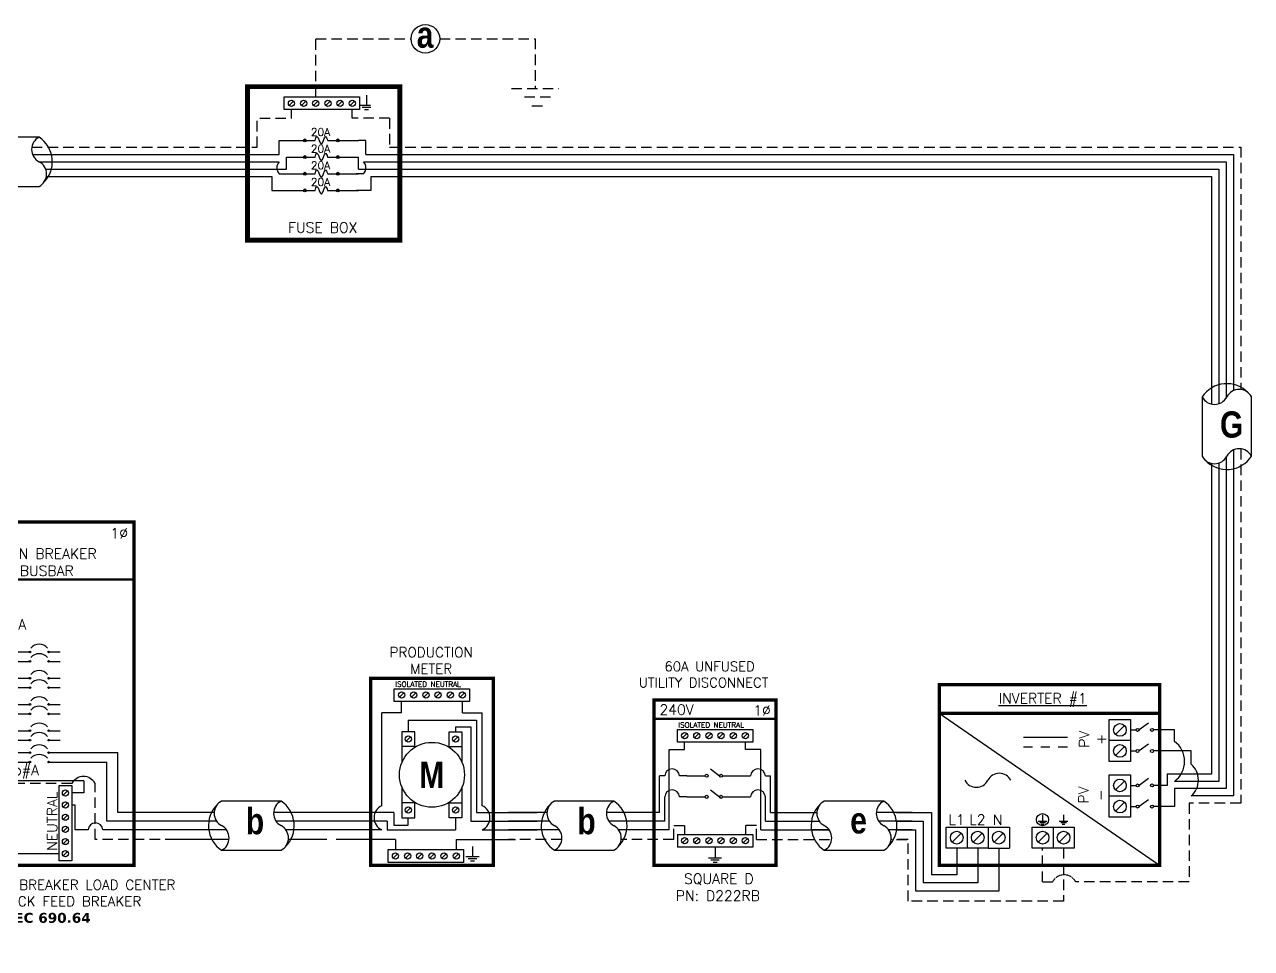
# Model space of a CAD drawing. Header units: feet. Extents: x 12428 to 13200, y 21606 to 22167.
# Drawn here: x 12761.3 to 13200.1, y 21836.2 to 22166.8 of the extents above; entities that cross this region are included whole.
import ezdxf

# ---------------------------------------------------------------- set-up
doc = ezdxf.new("R2010")
doc.units = ezdxf.units.FT
doc.header["$MEASUREMENT"] = 0
doc.linetypes.add('HIDDEN', pattern=[0.375, 0.25, -0.125])
for name, color, linetype in [('ONE LINE BLOCKS', 7, 'Continuous'), ('TABLES', 7, 'Continuous'), ('TEXT', 7, 'Continuous'), ('Z - TITLEBLOCK TXT', 7, 'Continuous')]:
    doc.layers.add(name, color=color, linetype=linetype)
doc.styles.add('ONE LINE TXT', font='techb___.ttf')
doc.styles.get("Standard").update_dxf_attribs({"font": 'simplex.shx'})

# ---------------------------------------------------------------- blocks, each defined once
blk = doc.blocks.new('M_METER PAN')
at = {"color": 253, "linetype": 'Continuous'}
for p, q in [((4.735, 8.023), (4.735, 8.748)), ((8.589, 8.023), (8.589, 8.748)), ((4.735, 8.023), (3.483, 8.023)), ((3.483, 2.136), (3.483, 8.023)), ((8.589, 8.023), (9.84, 8.023)), ((9.84, 2.136), (9.84, 8.023)), ((3.483, 0.611), (0, 0.611)), ((9.84, 0.611), (13.323, 0.611))]:
    blk.add_line(p, q, dxfattribs=at)
at = {"color": 7, "linetype": 'Continuous'}
for p, q in [((5.163, 7.563), (5.163, 6.819)), ((5.163, 7.563), (9.474, 7.563)), ((9.474, 7.563), (9.474, 1.711)), ((4.245, 1.711), (0, 1.711)), ((4.245, 1.711), (4.245, 0.898)), ((9.474, 1.711), (13.323, 1.711)), ((4.245, 0.898), (5.163, 0.898)), ((5.163, 0.898), (5.163, 1.37))]:
    blk.add_line(p, q, dxfattribs=at)
at = {"color": 10, "linetype": 'Continuous'}
for p, q in [((8.16, 7.142), (8.16, 6.819)), ((8.16, 7.142), (9.123, 7.142)), ((9.123, 7.142), (9.123, 1.149)), ((3.832, 1.149), (0, 1.149)), ((3.832, 1.149), (3.832, 0.611)), ((8.16, 1.37), (8.16, 0.611)), ((9.123, 1.149), (13.323, 1.149)), ((3.832, 0.611), (8.16, 0.611))]:
    blk.add_line(p, q, dxfattribs=at)
at = {"color": 1, "linetype": 'Continuous'}
for p, q in [((5.565, 5.899), (4.761, 5.899)), ((7.758, 5.899), (8.562, 5.899)), ((5.565, 2.326), (4.761, 2.326)), ((7.758, 2.326), (8.562, 2.326))]:
    blk.add_line(p, q, dxfattribs=at)
at = {"color": 253, "linetype": 'Continuous'}
for centre, start, end in [((3.823, 1.374), 113.9997, 246.0003), ((9.5, 1.374), 293.9997, 66.0003)]:
    blk.add_arc(centre, 0.835, start, end, dxfattribs=at)
at = {"layer": 'ONE LINE BLOCKS', "lineweight": 50, "const_width": 0.21}
blk.add_lwpolyline([(2.772, -1.647), (2.772, 10.216), (10.552, 10.216), (10.552, -1.647)], close=True, dxfattribs=at)
at = {"layer": 'TEXT', "color": 92, "linetype": 'HIDDEN', "ltscale": 15}
for p, q in [((4.347, 0), (0, 0)), ((4.347, 0), (4.347, -0.649)), ((8.201, 0), (8.201, -0.649)), ((8.201, 0), (13.323, 0))]:
    blk.add_line(p, q, dxfattribs=at)
at = {"layer": 'TEXT', "color": 92, "linetype": 'Continuous', "flags": 128}
for points in [[(9.228, -0.457), (9.227, -1.078)], [(8.812, -1.078), (9.642, -1.078)], [(9.498, -1.231), (8.956, -1.231)], [(9.354, -1.385), (9.1, -1.385)]]:
    blk.add_lwpolyline(points, dxfattribs=at)
at = {"layer": 'TEXT', "linetype": 'Continuous'}
blk.add_circle((6.662, 4.095), 2.059, dxfattribs=at)
at = {"layer": 'Z - TITLEBLOCK TXT', "color": 1, "linetype": 'Continuous'}
for p, q in [((4.275, 8.748), (4.275, 9.552)), ((4.275, 9.552), (9.049, 9.552)), ((9.049, 9.552), (9.049, 8.748)), ((9.049, 8.748), (4.275, 8.748)), ((4.761, 6.819), (4.761, 4.888)), ((5.565, 6.819), (4.761, 6.819)), ((5.565, 5.838), (5.565, 6.819)), ((7.758, 5.838), (7.758, 6.819)), ((7.758, 6.819), (8.562, 6.819)), ((8.562, 6.819), (8.562, 4.888)), ((4.761, 3.301), (4.761, 1.37)), ((8.562, 3.301), (8.562, 1.37)), ((5.565, 1.37), (5.565, 2.351)), ((7.758, 1.37), (7.758, 2.351)), ((4.761, 1.37), (5.565, 1.37)), ((8.562, 1.37), (7.758, 1.37)), ((3.887, -1.453), (3.887, -0.649)), ((3.887, -0.649), (8.661, -0.649)), ((8.661, -0.649), (8.661, -1.453)), ((8.661, -1.453), (3.887, -1.453))]:
    blk.add_line(p, q, dxfattribs=at)
at = {"layer": 'Z - TITLEBLOCK TXT', "color": 4, "linetype": 'Continuous'}
for p, q in [((4.874, 9.29), (4.596, 9.011)), ((5.645, 9.29), (5.366, 9.011)), ((6.416, 9.29), (6.137, 9.011)), ((7.186, 9.29), (6.908, 9.011)), ((7.957, 9.29), (7.679, 9.011)), ((8.728, 9.29), (8.449, 9.011)), ((5.303, 6.499), (5.024, 6.22)), ((8.299, 6.499), (8.021, 6.22)), ((5.303, 2.005), (5.024, 1.727)), ((8.299, 2.005), (8.021, 1.727)), ((4.486, -0.912), (4.208, -1.19)), ((5.257, -0.912), (4.978, -1.19)), ((6.028, -0.912), (5.749, -1.19)), ((6.798, -0.912), (6.52, -1.19)), ((7.569, -0.912), (7.291, -1.19)), ((8.34, -0.912), (8.061, -1.19))]:
    blk.add_line(p, q, dxfattribs=at)
for centre in [(4.735, 9.15), (5.506, 9.15), (6.276, 9.15), (7.047, 9.15), (7.818, 9.15), (8.589, 9.15), (5.163, 6.359), (8.16, 6.359), (5.163, 1.866), (8.16, 1.866), (4.347, -1.051), (5.118, -1.051), (5.888, -1.051), (6.659, -1.051), (7.43, -1.051), (8.201, -1.051)]:
    blk.add_circle(centre, 0.197, dxfattribs=at)
at = {"layer": 'TABLES', "color": 4, "linetype": 'Continuous'}
blk.add_text('ISOLATED NEUTRAL', height=0.33207, dxfattribs=at).set_placement((4.339, 9.669))
at = {"layer": 'TEXT', "color": 1, "insert": (6.613, 11.342), "char_height": 0.62775, "attachment_point": 5}
blk.add_mtext_dynamic_manual_height_columns('PRODUCTION METER', width=1.32031, gutter_width=7.17, heights=[0], dxfattribs=at)
at = {"layer": 'Z - TITLEBLOCK TXT', "color": 253, "linetype": 'Continuous', "style": 'ONE LINE TXT'}
blk.add_text('M', height=1.662, dxfattribs=at).set_placement((5.854, 3.259))
blk = doc.blocks.new('*U7')
at = {"color": 0}
blk.add_blockref('M_METER PAN', (0, 0), dxfattribs=at)
blk = doc.blocks.new('*U6')
at = {"color": 7, "linetype": 'Continuous'}
for p, q in [((6.669, 2.433), (2.905, 2.433)), ((2.435, 1.711), (0, 1.711)), ((9.575, 1.711), (6.199, 1.711)), ((2.905, -0.69), (6.669, -0.69))]:
    blk.add_line(p, q, dxfattribs=at)
at = {"color": 10, "linetype": 'Continuous'}
for p, q in [((2.591, 1.149), (0, 1.149)), ((9.575, 1.149), (6.355, 1.149))]:
    blk.add_line(p, q, dxfattribs=at)
at = {"color": 253, "linetype": 'Continuous'}
for p, q in [((3.208, 0.611), (0, 0.611)), ((9.575, 0.611), (6.972, 0.611))]:
    blk.add_line(p, q, dxfattribs=at)
at = {"color": 7, "linetype": 'Continuous'}
for centre, start, end in [((5.633, 0.872), 313.97324, 56.42648), ((3.942, 0.872), 133.97324, 236.42648)]:
    blk.add_arc(centre, 1.874, start, end, dxfattribs=at)
at = {"layer": 'TEXT', "color": 92, "linetype": 'HIDDEN', "ltscale": 15}
for p, q in [((3.373, 0), (0, 0)), ((9.575, 0), (7.137, 0))]:
    blk.add_line(p, q, dxfattribs=at)
at = {"layer": 'Z - TITLEBLOCK TXT', "linetype": 'Continuous'}
for centre, start, end in [((3.315, 1.653), 117.66392, 242.33608), ((7.078, 1.653), 117.66392, 242.33608), ((2.496, 0.091), 297.66392, 62.33608), ((6.26, 0.091), 297.66392, 62.33608)]:
    blk.add_arc(centre, 0.882, start, end, dxfattribs=at)
blk = doc.blocks.new('*U12')
at = {"layer": 'ONE LINE BLOCKS', "linetype": 'Continuous'}
h = blk.add_hatch(color=1, dxfattribs=at)
h.dxf.hatch_style = 1
edge = h.paths.add_edge_path()
edge.add_arc((-70.09, 79.71), 0.291, 0, 360)
h = blk.add_hatch(color=1, dxfattribs=at)
h.dxf.hatch_style = 1
edge = h.paths.add_edge_path()
edge.add_arc((-64.17, 79.71), 0.291, 0, 360)
h = blk.add_hatch(color=1, dxfattribs=at)
h.dxf.hatch_style = 1
edge = h.paths.add_edge_path()
edge.add_arc((-70.09, 73.04), 0.291, 0, 360)
h = blk.add_hatch(color=1, dxfattribs=at)
h.dxf.hatch_style = 1
edge = h.paths.add_edge_path()
edge.add_arc((-64.17, 73.04), 0.291, 0, 360)
h = blk.add_hatch(color=1, dxfattribs=at)
h.dxf.hatch_style = 1
edge = h.paths.add_edge_path()
edge.add_arc((-52.18, 67.09), 0.291, 0, 360)
h = blk.add_hatch(color=1, dxfattribs=at)
h.dxf.hatch_style = 1
edge = h.paths.add_edge_path()
edge.add_arc((-45.5, 67.09), 0.291, 0, 360)
h = blk.add_hatch(color=1, dxfattribs=at)
h.dxf.hatch_style = 1
edge = h.paths.add_edge_path()
edge.add_arc((-52.18, 63.72), 0.291, 0, 360)
h = blk.add_hatch(color=1, dxfattribs=at)
h.dxf.hatch_style = 1
edge = h.paths.add_edge_path()
edge.add_arc((-45.5, 63.72), 0.291, 0, 360)
h = blk.add_hatch(color=1, dxfattribs=at)
h.dxf.hatch_style = 1
edge = h.paths.add_edge_path()
edge.add_arc((-52.18, 57.69), 0.291, 0, 360)
h = blk.add_hatch(color=1, dxfattribs=at)
h.dxf.hatch_style = 1
edge = h.paths.add_edge_path()
edge.add_arc((-45.5, 57.69), 0.291, 0, 360)
h = blk.add_hatch(color=1, dxfattribs=at)
h.dxf.hatch_style = 1
edge = h.paths.add_edge_path()
edge.add_arc((-52.18, 54.31), 0.291, 0, 360)
h = blk.add_hatch(color=1, dxfattribs=at)
h.dxf.hatch_style = 1
edge = h.paths.add_edge_path()
edge.add_arc((-45.5, 54.31), 0.291, 0, 360)
h = blk.add_hatch(color=1, dxfattribs=at)
h.dxf.hatch_style = 1
edge = h.paths.add_edge_path()
edge.add_arc((-52.18, 48.29), 0.291, 0, 360)
h = blk.add_hatch(color=1, dxfattribs=at)
h.dxf.hatch_style = 1
edge = h.paths.add_edge_path()
edge.add_arc((-45.5, 48.29), 0.291, 0, 360)
h = blk.add_hatch(color=1, dxfattribs=at)
h.dxf.hatch_style = 1
edge = h.paths.add_edge_path()
edge.add_arc((-52.18, 44.91), 0.291, 0, 360)
h = blk.add_hatch(color=1, dxfattribs=at)
h.dxf.hatch_style = 1
edge = h.paths.add_edge_path()
edge.add_arc((-45.5, 44.91), 0.291, 0, 360)
h = blk.add_hatch(color=1, dxfattribs=at)
h.dxf.hatch_style = 1
edge = h.paths.add_edge_path()
edge.add_arc((-52.18, 38.89), 0.291, 0, 360)
h = blk.add_hatch(color=1, dxfattribs=at)
h.dxf.hatch_style = 1
edge = h.paths.add_edge_path()
edge.add_arc((-52.18, 35.51), 0.291, 0, 360)
h = blk.add_hatch(color=1, dxfattribs=at)
h.dxf.hatch_style = 1
edge = h.paths.add_edge_path()
edge.add_arc((-45.5, 38.89), 0.291, 0, 360)
h = blk.add_hatch(color=1, dxfattribs=at)
h.dxf.hatch_style = 1
edge = h.paths.add_edge_path()
edge.add_arc((-45.5, 35.51), 0.291, 0, 360)
h = blk.add_hatch(color=1, dxfattribs=at)
h.dxf.hatch_style = 1
edge = h.paths.add_edge_path()
edge.add_arc((-52.18, 31.06), 0.291, 0, 360)
h = blk.add_hatch(color=1, dxfattribs=at)
h.dxf.hatch_style = 1
edge = h.paths.add_edge_path()
edge.add_arc((-45.5, 31.06), 0.291, 0, 360)
h = blk.add_hatch(color=1, dxfattribs=at)
h.dxf.hatch_style = 1
edge = h.paths.add_edge_path()
edge.add_arc((-52.18, 27.68), 0.291, 0, 360)
h = blk.add_hatch(color=1, dxfattribs=at)
h.dxf.hatch_style = 1
edge = h.paths.add_edge_path()
edge.add_arc((-45.5, 27.68), 0.291, 0, 360)
at = {"color": 7, "linetype": 'Continuous'}
for p, q in [((-20.69, 9.66), (-20.69, 31.06)), ((0, 9.66), (-20.69, 9.66))]:
    blk.add_line(p, q, dxfattribs=at)
at = {"color": 10, "linetype": 'Continuous'}
for p, q in [((-24.71, 6.49), (-24.71, 27.68)), ((-20.67, 27.68), (-20.67, 27.68)), ((-20.67, 27.68), (-20.67, 27.68)), ((0, 6.49), (-24.71, 6.49))]:
    blk.add_line(p, q, dxfattribs=at)
at = {"color": 253, "linetype": 'Continuous'}
for p, q in [((-36.04, 12.29), (-37.2, 12.29)), ((-36.04, 3.45), (-36.04, 12.29)), ((-31.39, 3.45), (-36.04, 3.45)), ((0, 3.45), (-26.11, 3.45))]:
    blk.add_line(p, q, dxfattribs=at)
at = {"color": 7, "linetype": 'Continuous'}
blk.add_circle((-110.4, -15.26), 5.11, dxfattribs=at)
at = {"color": 253, "linetype": 'Continuous'}
blk.add_arc((-28.75, 3.3), 2.64, 3.2819, 176.7181, dxfattribs=at)
at = {"layer": 'ONE LINE BLOCKS', "lineweight": 50}
for p, q in [((-108.51, 134.89), (-108.51, 151.79)), ((-108.51, 151.79), (-89.65, 151.79)), ((-89.65, 151.79), (-89.65, 134.89)), ((-89.65, 134.89), (-108.51, 134.89)), ((-84.43, 92.98), (-14.91, 92.98))]:
    blk.add_line(p, q, dxfattribs=at)
at = {"layer": 'ONE LINE BLOCKS', "lineweight": 50, "const_width": 1.19}
for points in [[(-108.51, 134.89), (-108.51, 151.79), (-89.65, 151.79), (-89.65, 134.89)], [(-84.43, -9.3), (-84.43, 113.61), (-14.91, 113.61), (-14.91, -9.3)]]:
    blk.add_lwpolyline(points, close=True, dxfattribs=at)
at = {"layer": 'TEXT', "color": 92, "linetype": 'HIDDEN', "ltscale": 15}
for p, q in [((-77.46, 20.02), (-77.46, 16.57)), ((-37.13, 20.02), (-77.46, 20.02)), ((-28.89, 0), (-28.89, 20.02)), ((-77.46, 16.57), (-70.87, 16.57)), ((0, 0), (-28.89, 0)), ((-70.87, -0.83), (-110.4, -0.83)), ((-110.4, -0.83), (-110.4, -10.15)), ((-110.4, -20.38), (-110.4, -32.73))]:
    blk.add_line(p, q, dxfattribs=at)
at = {"layer": 'TEXT', "color": 92, "linetype": 'Continuous', "ltscale": 15}
blk.add_line((-41.74, -5.18), (-66.33, -5.18), dxfattribs=at)
at = {"layer": 'TEXT', "color": 92, "linetype": 'HIDDEN', "flags": 128}
for points in [[(-63.1, 9.2), (-63.11, 5.69)], [(-65.45, 5.69), (-60.77, 5.69)], [(-61.58, 4.83), (-64.64, 4.83)], [(-62.39, 3.96), (-63.82, 3.96)]]:
    blk.add_lwpolyline(points, dxfattribs=at)
at = {"layer": 'TEXT', "color": 92, "linetype": 'Continuous', "ltscale": 4, "flags": 128}
for points in [[(-118.88, -32.73), (-101.92, -32.73)], [(-104.86, -35.88), (-115.94, -35.88)], [(-107.8, -39.02), (-113, -39.02)]]:
    blk.add_lwpolyline(points, dxfattribs=at)
at = {"layer": 'TEXT', "linetype": 'Continuous'}
blk.add_circle((-99.08, 143.34), 7.15, dxfattribs=at)
at = {"layer": 'TEXT', "color": 92, "linetype": 'Continuous', "ltscale": 0.3}
blk.add_arc((-33.01, 17.86), 4.65, 27.6639, 152.3361, dxfattribs=at)
at = {"layer": 'Z - TITLEBLOCK TXT', "color": 253, "linetype": 'Continuous'}
for p, q in [((-104.8, 78.58), (-104.8, 134.89)), ((-75.86, 78.58), (-104.8, 78.58)), ((-75.86, 20.99), (-75.86, 78.58)), ((-32.91, 20.99), (-75.86, 20.99)), ((-32.91, 20.99), (-32.91, 16.64)), ((-32.91, 16.64), (-37.2, 16.64))]:
    blk.add_line(p, q, dxfattribs=at)
at = {"layer": 'Z - TITLEBLOCK TXT', "color": 10, "linetype": 'Continuous'}
for p, q in [((-99.08, 83.91), (-99.08, 134.89)), ((-70.09, 83.91), (-99.08, 83.91)), ((-70.09, 27.68), (-70.09, 68.84)), ((-66.04, 63.72), (-70.09, 63.72)), ((-56.38, 63.72), (-62.3, 63.72)), ((-66.04, 54.31), (-70.09, 54.31)), ((-56.38, 54.31), (-62.3, 54.31)), ((-66.04, 44.91), (-70.09, 44.91)), ((-56.38, 44.91), (-62.3, 44.91)), ((-66.04, 35.51), (-70.09, 35.51)), ((-56.38, 35.51), (-62.3, 35.51)), ((-56.38, 27.68), (-70.09, 27.68)), ((-41.31, 27.68), (-24.71, 27.68))]:
    blk.add_line(p, q, dxfattribs=at)
at = {"layer": 'Z - TITLEBLOCK TXT', "color": 7, "linetype": 'Continuous'}
for p, q in [((-93.24, 89.01), (-93.24, 134.89)), ((-93.24, 89.01), (-64.17, 89.01)), ((-64.17, 89.01), (-64.17, 83.91)), ((-64.17, 67.09), (-64.17, 68.84)), ((-64.17, 57.69), (-64.17, 67.09)), ((-64.17, 67.09), (-56.38, 67.09)), ((-56.38, 67.09), (-64.17, 67.09)), ((-64.17, 48.29), (-64.17, 57.69)), ((-64.17, 57.69), (-56.38, 57.69)), ((-56.38, 57.69), (-64.17, 57.69)), ((-64.17, 38.89), (-64.17, 48.29)), ((-64.17, 48.29), (-56.38, 48.29)), ((-56.38, 48.29), (-64.17, 48.29)), ((-64.17, 31.06), (-64.17, 38.89)), ((-64.17, 38.89), (-56.38, 38.89)), ((-56.38, 38.89), (-64.17, 38.89)), ((-56.38, 31.06), (-64.17, 31.06)), ((-41.31, 31.06), (-20.69, 31.06))]:
    blk.add_line(p, q, dxfattribs=at)
at = {"layer": 'Z - TITLEBLOCK TXT', "color": 1, "linetype": 'Continuous'}
for p, q in [((-70.87, -7.78), (-70.87, 19.17)), ((-70.87, 19.17), (-66.33, 19.17)), ((-66.33, 19.17), (-66.33, -7.78)), ((-41.74, -7.71), (-41.74, 19.24)), ((-41.74, 19.24), (-37.2, 19.24)), ((-37.2, 19.24), (-37.2, -7.71)), ((-66.33, -7.78), (-70.87, -7.78)), ((-37.2, -7.71), (-41.74, -7.71))]:
    blk.add_line(p, q, dxfattribs=at)
at = {"layer": 'Z - TITLEBLOCK TXT', "color": 4, "linetype": 'Continuous'}
for p, q in [((-67.81, 17.35), (-69.38, 15.78)), ((-38.69, 17.43), (-40.26, 15.85)), ((-67.81, 13), (-69.38, 11.43)), ((-38.69, 13.08), (-40.26, 11.5)), ((-67.81, 8.65), (-69.38, 7.08)), ((-38.69, 8.73), (-40.26, 7.15)), ((-67.81, 4.3), (-69.38, 2.73)), ((-38.69, 4.38), (-40.26, 2.8)), ((-38.69, 0.03), (-40.26, -1.55)), ((-67.81, -0.05), (-69.38, -1.62)), ((-38.69, -4.33), (-40.26, -5.9)), ((-67.81, -4.4), (-69.38, -5.97))]:
    blk.add_line(p, q, dxfattribs=at)
at = {"layer": 'Z - TITLEBLOCK TXT', "color": 1, "linetype": 'Continuous', "flags": 128}
for points in [[(-70.09, 83.91), (-70.09, 79.71)], [(-70.09, 83.91), (-70.09, 79.71)], [(-64.17, 83.91), (-64.17, 79.71)], [(-64.17, 83.91), (-64.17, 79.71)], [(-70.09, 73.04), (-70.09, 68.84)], [(-64.17, 73.04), (-64.17, 68.84)], [(-56.38, 67.09), (-52.18, 67.09)], [(-56.38, 67.09), (-52.18, 67.09)], [(-45.5, 67.09), (-41.31, 67.09)], [(-56.38, 63.72), (-52.18, 63.72)], [(-56.38, 63.72), (-52.18, 63.72)], [(-45.5, 63.72), (-41.31, 63.72)], [(-56.38, 57.69), (-52.18, 57.69)], [(-56.38, 57.69), (-52.18, 57.69)], [(-45.5, 57.69), (-41.31, 57.69)], [(-56.38, 54.31), (-52.18, 54.31)], [(-56.38, 54.31), (-52.18, 54.31)], [(-45.5, 54.31), (-41.31, 54.31)], [(-56.38, 48.29), (-52.18, 48.29)], [(-56.38, 48.29), (-52.18, 48.29)], [(-45.5, 48.29), (-41.31, 48.29)], [(-56.38, 44.91), (-52.18, 44.91)], [(-56.38, 44.91), (-52.18, 44.91)], [(-45.5, 44.91), (-41.31, 44.91)], [(-56.38, 38.89), (-52.18, 38.89)], [(-56.38, 38.89), (-52.18, 38.89)], [(-56.38, 35.51), (-52.18, 35.51)], [(-56.38, 35.51), (-52.18, 35.51)], [(-45.5, 38.89), (-41.31, 38.89)], [(-45.5, 35.51), (-41.31, 35.51)], [(-56.38, 31.06), (-52.18, 31.06)], [(-56.38, 31.06), (-52.18, 31.06)], [(-45.5, 31.06), (-41.31, 31.06)], [(-56.38, 27.68), (-52.18, 27.68)], [(-56.38, 27.68), (-52.18, 27.68)], [(-45.5, 27.68), (-41.31, 27.68)]]:
    blk.add_lwpolyline(points, dxfattribs=at)
at = {"layer": 'Z - TITLEBLOCK TXT', "color": 1, "linetype": 'Continuous'}
for centre in [(-70.09, 79.71), (-64.17, 79.71), (-70.09, 73.04), (-64.17, 73.04), (-52.18, 67.09), (-45.5, 67.09), (-52.18, 63.72), (-45.5, 63.72), (-52.18, 57.69), (-45.5, 57.69), (-52.18, 54.31), (-45.5, 54.31), (-52.18, 48.29), (-45.5, 48.29), (-52.18, 44.91), (-45.5, 44.91), (-52.18, 38.89), (-52.18, 35.51), (-45.5, 38.89), (-45.5, 35.51), (-52.18, 31.06), (-45.5, 31.06), (-52.18, 27.68), (-45.5, 27.68)]:
    blk.add_circle(centre, 0.291, dxfattribs=at)
at = {"layer": 'Z - TITLEBLOCK TXT', "color": 4, "linetype": 'Continuous'}
for centre in [(-68.6, 16.57), (-39.47, 16.64), (-68.6, 12.22), (-39.47, 12.29), (-68.6, 7.87), (-39.47, 7.94), (-68.6, 3.52), (-39.47, 3.59), (-68.6, -0.83), (-39.47, -0.76), (-68.6, -5.18), (-39.47, -5.11)]:
    blk.add_circle(centre, 1.11, dxfattribs=at)
at = {"layer": 'Z - TITLEBLOCK TXT', "color": 1, "linetype": 'Continuous'}
for centre, start, end in [((-71.28, 76.38), 310.3392, 49.6608), ((-65.36, 76.38), 310.3392, 49.6608), ((-48.84, 65.9), 40.3392, 139.6608), ((-48.84, 62.52), 40.3392, 139.6608), ((-48.84, 56.5), 40.3392, 139.6608), ((-48.84, 53.12), 40.3392, 139.6608), ((-48.84, 47.1), 40.3392, 139.6608), ((-48.84, 43.72), 40.3392, 139.6608), ((-48.84, 37.69), 40.3392, 139.6608), ((-48.84, 34.31), 40.3392, 139.6608), ((-48.84, 29.86), 40.3392, 139.6608), ((-48.84, 26.48), 40.3392, 139.6608)]:
    blk.add_arc(centre, 3.93, start, end, dxfattribs=at)
at = {"layer": 'Z - TITLEBLOCK TXT', "color": 10, "linetype": 'Continuous'}
for centre in [(-64.17, 63.61), (-64.17, 54.21), (-64.17, 44.8), (-64.17, 35.4)]:
    blk.add_arc(centre, 1.87, 3.2937, 176.7063, dxfattribs=at)
at = {"layer": 'TABLES', "color": 1, "linetype": 'Continuous'}
blk.add_text('NEUTRAL', height=3.658, rotation=90, dxfattribs=at).set_placement((-42.4, -4.09))
at = {"layer": 'TEXT', "color": 1}
for s, p in [('EXISTING', (-134.76, 151.1)), ('120/240V', (-136.78, 144.52)), ('UTILITY', (-132.82, 138.61)), ('METER', (-131.72, 132.71))]:
    blk.add_text(s, height=3.543, dxfattribs=at).set_placement(p)
at = {"layer": 'TEXT', "color": 1, "attachment_point": 5}
for s, width, gutter_width, heights, insert, char_height in [('240V', 0.1481, 0.75, [0], (-74.92, 109.56), 3.658), ('1∅', 0.1481, 0.75, [0], (-20.22, 109.56), 3.658), ('0A MAIN BREAKER\\P0A BUSBAR', 94.6859, 0.75, [0], (-50.38, 99.17), 3.6576), ('2p0A', 0.1481, 0.75, [0], (-59.53, 76.34), 3.658), ('2p#A', 0.1481, 0.75, [0], (-55.05, 24.24), 3.658), ('EXISTING MAIN BREAKER LOAD CENTER\\P2p##A BACK FEED BREAKER\\P{\\fVerdana|b1|i0|c0|p34;NEC 690.64}', 140.5774, 97.94, [58.72], (-46.13, -22.19), 3.5433)]:
    blk.add_mtext_dynamic_manual_height_columns(s, width=width, gutter_width=gutter_width, heights=heights, dxfattribs=dict(at, insert=insert, char_height=char_height))
at = {"layer": 'Z - TITLEBLOCK TXT', "color": 253, "linetype": 'Continuous', "style": 'ONE LINE TXT'}
blk.add_text('M', height=9.38, dxfattribs=at).set_placement((-103.64, 138.62))
at = {"layer": 'Z - TITLEBLOCK TXT', "color": 1, "linetype": 'Continuous', "insert": (-113.36, -9.32), "char_height": 9.3833, "attachment_point": 1, "style": 'ONE LINE TXT'}
blk.add_mtext_dynamic_manual_height_columns('{\\W1;\\C256;a}', width=0.1385, gutter_width=2.13, heights=[0], dxfattribs=at)
blk = doc.blocks.new('M_UTILITY DISCONNECT')
at = {"color": 253, "linetype": 'Continuous'}
for p, q in [((-47.96, 3.45), (-47.96, 32.21)), ((-47.96, 32.21), (-42.47, 32.21)), ((-42.47, 32.21), (-42.47, 34.82)), ((-20.72, 32.21), (-20.72, 34.82)), ((-15.23, 32.21), (-20.72, 32.21)), ((-15.23, 3.45), (-15.23, 32.21)), ((-47.96, 3.45), (-63.19, 3.45)), ((-15.23, 3.45), (0, 3.45))]:
    blk.add_line(p, q, dxfattribs=at)
at = {"color": 7, "linetype": 'Continuous'}
for p, q in [((-51.46, 9.66), (-51.46, 22.77)), ((-49.6, 22.77), (-51.46, 22.77)), ((-41.69, 22.77), (-44.32, 22.77)), ((-21.5, 22.77), (-18.87, 22.77)), ((-13.59, 22.77), (-11.73, 22.77)), ((-11.73, 9.66), (-11.73, 22.77)), ((-51.46, 9.66), (-63.19, 9.66)), ((-11.73, 9.66), (0, 9.66))]:
    blk.add_line(p, q, dxfattribs=at)
at = {"color": 10, "linetype": 'Continuous'}
for p, q in [((-49.6, 6.49), (-49.6, 15.24)), ((-41.69, 15.24), (-44.32, 15.24)), ((-21.5, 15.24), (-18.87, 15.24)), ((-13.59, 6.49), (-13.59, 15.24)), ((-49.6, 6.49), (-63.19, 6.49)), ((-13.59, 6.49), (0, 6.49))]:
    blk.add_line(p, q, dxfattribs=at)
at = {"color": 7, "linetype": 'Continuous'}
for centre in [(-46.96, 22.62), (-16.23, 22.62)]:
    blk.add_arc(centre, 2.64, 3.2819, 176.7181, dxfattribs=at)
at = {"color": 10, "linetype": 'Continuous'}
for centre in [(-46.96, 15.08), (-16.23, 15.08)]:
    blk.add_arc(centre, 2.64, 3.2819, 176.7181, dxfattribs=at)
at = {"layer": 'ONE LINE BLOCKS', "lineweight": 50}
blk.add_line((-53.41, 43.1), (-9.8, 43.1), dxfattribs=at)
at = {"layer": 'ONE LINE BLOCKS', "lineweight": 50, "const_width": 1.19}
blk.add_lwpolyline([(-53.41, -9.3), (-53.41, 49.88), (-9.8, 49.88), (-9.8, -9.3)], close=True, dxfattribs=at)
at = {"layer": 'TEXT', "color": 92, "linetype": 'HIDDEN', "ltscale": 15}
for p, q in [((-46.38, 0), (-46.38, 4.94)), ((-46.38, 4.94), (-42.47, 4.94)), ((-42.47, 4.94), (-42.47, 1.8)), ((-16.81, 4.94), (-20.72, 4.94)), ((-20.72, 4.94), (-20.72, 1.8)), ((-16.81, 0), (-16.81, 4.94)), ((-46.38, 0), (-63.19, 0)), ((-16.81, 0), (0, 0))]:
    blk.add_line(p, q, dxfattribs=at)
at = {"layer": 'TEXT', "color": 92, "linetype": 'Continuous', "flags": 128}
for points in [[(-31.59, -3.07), (-31.6, -6.57)], [(-33.94, -6.57), (-29.25, -6.57)], [(-30.07, -7.44), (-33.13, -7.44)], [(-30.88, -8.3), (-32.31, -8.3)]]:
    blk.add_lwpolyline(points, dxfattribs=at)
at = {"layer": 'Z - TITLEBLOCK TXT', "color": 1, "linetype": 'Continuous'}
for p, q in [((-45.07, 34.82), (-45.07, 39.36)), ((-45.07, 39.36), (-18.12, 39.36)), ((-18.12, 39.36), (-18.12, 34.82)), ((-18.12, 34.82), (-45.07, 34.82)), ((-41.69, 22.77), (-35.12, 22.77)), ((-33.23, 25.22), (-29.96, 22.78)), ((-28.88, 22.77), (-21.5, 22.77)), ((-33.23, 17.69), (-29.96, 15.24)), ((-41.69, 15.24), (-35.12, 15.24)), ((-28.88, 15.24), (-21.5, 15.23)), ((-45.07, 1.8), (-18.12, 1.8)), ((-45.07, 1.8), (-45.07, -2.74)), ((-18.12, 1.8), (-18.12, -2.74)), ((-18.12, -2.74), (-45.07, -2.74))]:
    blk.add_line(p, q, dxfattribs=at)
at = {"layer": 'Z - TITLEBLOCK TXT', "color": 4, "linetype": 'Continuous'}
for p, q in [((-41.69, 37.87), (-43.26, 36.3)), ((-37.34, 37.87), (-38.91, 36.3)), ((-32.98, 37.87), (-34.56, 36.3)), ((-28.63, 37.87), (-30.21, 36.3)), ((-24.28, 37.87), (-25.86, 36.3)), ((-19.93, 37.87), (-21.51, 36.3)), ((-41.69, 0.32), (-43.26, -1.26)), ((-37.34, 0.32), (-38.91, -1.26)), ((-32.98, 0.32), (-34.56, -1.26)), ((-28.63, 0.32), (-30.21, -1.26)), ((-24.28, 0.32), (-25.86, -1.26)), ((-19.93, 0.32), (-21.51, -1.26))]:
    blk.add_line(p, q, dxfattribs=at)
for centre in [(-42.47, 37.09), (-38.12, 37.09), (-33.77, 37.09), (-29.42, 37.09), (-25.07, 37.09), (-20.72, 37.09), (-42.47, -0.47), (-38.12, -0.47), (-33.77, -0.47), (-29.42, -0.47), (-25.07, -0.47), (-20.72, -0.47)]:
    blk.add_circle(centre, 1.11, dxfattribs=at)
at = {"layer": 'Z - TITLEBLOCK TXT', "color": 1, "linetype": 'Continuous'}
for centre in [(-34.58, 22.77), (-29.42, 22.77), (-34.58, 15.24), (-29.42, 15.24)]:
    blk.add_circle(centre, 0.541, dxfattribs=at)
at = {"layer": 'TABLES', "color": 4, "linetype": 'Continuous'}
blk.add_text('ISOLATED NEUTRAL', height=1.8743, dxfattribs=at).set_placement((-44.71, 40.01))
at = {"layer": 'TEXT', "color": 1}
for s, width, gutter_width, heights, insert, char_height, attachment_point in [('\\A1;\\pi12.968; 60A UNFUSED \\P\\pi6.1418;UTILITY DISCONNECT', 64.922, 0, [82.18], (-65.01, 63.62), 3.4544, 1), ('240V', 0.1481, 0.75, [0], (-45.35, 46.44), 3.658, 5), ('1∅', 0.1481, 0.75, [0], (-14.78, 46.14), 3.658, 5), ('\\A1;\\pi11.999,t30.287;SQUARE D\\P\\pi9.0377,t27.326;PN: D222RB', 51.6906, 0.203, [45.94], (-54.67, -12.23), 3.6576, 1)]:
    blk.add_mtext_dynamic_manual_height_columns(s, width=width, gutter_width=gutter_width, heights=heights, dxfattribs=dict(at, insert=insert, char_height=char_height, attachment_point=attachment_point))
blk = doc.blocks.new('string3')
at = {"linetype": 'Continuous'}
h = blk.add_hatch(color=7, dxfattribs=at)
h.dxf.hatch_style = 1
edge = h.paths.add_edge_path()
edge.add_arc((11982.8, 22119.37), 0.513, 0, 360)
h = blk.add_hatch(color=7, dxfattribs=at)
h.dxf.hatch_style = 1
edge = h.paths.add_edge_path()
edge.add_arc((11994.58, 22119.37), 0.513, 0, 360)
h = blk.add_hatch(color=253, dxfattribs=at)
h.dxf.hatch_style = 1
edge = h.paths.add_edge_path()
edge.add_arc((11982.8, 22107.44), 0.513, 0, 360)
h = blk.add_hatch(color=253, dxfattribs=at)
h.dxf.hatch_style = 1
edge = h.paths.add_edge_path()
edge.add_arc((11994.58, 22107.44), 0.513, 0, 360)
at = {"color": 7, "linetype": 'Continuous'}
for p, q in [((11976.21, 22115.07), (11976.21, 22119.37)), ((12001.98, 22115.07), (12001.98, 22119.37)), ((11890.05, 22115.07), (11976.21, 22115.07)), ((12001.98, 22115.07), (12309.69, 22115.07)), ((12309.69, 22115.07), (12309.69, 22031.13)), ((12309.69, 22009.88), (12309.69, 21895.99)), ((12293.81, 21914.4), (12286.36, 21914.4)), ((12293.81, 21910.3), (12293.81, 21914.4)), ((12309.69, 21895.99), (12293.81, 21895.99))]:
    blk.add_line(p, q, dxfattribs=at)
at = {"color": 1, "linetype": 'Continuous'}
for p, q in [((11983.31, 22119.37), (11986.44, 22119.37)), ((11990.94, 22119.37), (11994.06, 22119.37)), ((11983.31, 22107.44), (11986.44, 22107.45)), ((11990.94, 22107.44), (11994.06, 22107.44))]:
    blk.add_line(p, q, dxfattribs=at)
at = {"color": 253, "linetype": 'Continuous'}
for p, q in [((11890.31, 22112.45), (11970.96, 22112.45)), ((11970.96, 22112.45), (11970.96, 22107.44)), ((12006.43, 22112.45), (12307.07, 22112.45)), ((12006.43, 22112.45), (12006.43, 22107.44)), ((12307.07, 22112.45), (12307.07, 22031.01)), ((11970.96, 22107.44), (11976.21, 22107.44)), ((12006.43, 22107.44), (12001.19, 22107.44)), ((12307.07, 22009.76), (12307.07, 21898.61)), ((12307.07, 21898.61), (12291.23, 21898.61)), ((12291.23, 21898.61), (12291.23, 21894.51)), ((12291.23, 21894.51), (12286.36, 21894.51))]:
    blk.add_line(p, q, dxfattribs=at)
at = {"color": 7, "linetype": 'Continuous', "flags": 128}
for points in [[(11976.21, 22119.37), (11982.8, 22119.37)], [(11976.21, 22119.37), (11982.8, 22119.37)], [(11994.58, 22119.37), (12001.98, 22119.37)]]:
    blk.add_lwpolyline(points, dxfattribs=at)
at = {"color": 253, "linetype": 'Continuous', "flags": 128}
for points in [[(11976.21, 22107.44), (11982.8, 22107.44)], [(11976.21, 22107.44), (11982.8, 22107.44)], [(11994.58, 22107.44), (12001.98, 22107.44)]]:
    blk.add_lwpolyline(points, dxfattribs=at)
at = {"color": 7, "linetype": 'Continuous'}
for centre in [(11982.8, 22119.37), (11994.58, 22119.37)]:
    blk.add_circle(centre, 0.513, dxfattribs=at)
at = {"color": 253, "linetype": 'Continuous'}
for centre in [(11982.8, 22107.44), (11994.58, 22107.44)]:
    blk.add_circle(centre, 0.513, dxfattribs=at)
at = {"color": 1, "linetype": 'Continuous'}
for points in [[(11986.44, 22119.37), (11987.11, 22120.71), (11988.69, 22118.02), (11990.15, 22120.71), (11990.94, 22119.37)], [(11986.44, 22107.45), (11987.11, 22108.79), (11988.69, 22106.1), (11990.15, 22108.79), (11990.94, 22107.44)]]:
    blk.add_spline(points, degree=3, dxfattribs=at)
at = {"layer": 'Z - TITLEBLOCK TXT', "linetype": 'Continuous'}
blk.add_arc((12288.68, 21903.14), 8.8, 305.6505, 54.3495, dxfattribs=at)
at = {"layer": 'TABLES', "color": 1, "linetype": 'Continuous'}
for p in [(11984.95, 22120.95), (11984.95, 22109.03)]:
    blk.add_text('20A', height=2.778, dxfattribs=at).set_placement(p)

msp = doc.modelspace()

# ---------------------------------------------------------------- hatches: boundary and pattern name
at = {"linetype": 'Continuous'}
h = msp.add_hatch(color=7, dxfattribs=at)
h.dxf.hatch_style = 1
edge = h.paths.add_edge_path()
edge.add_arc((12861.55, 22125.33), 0.513, 0, 360)
h = msp.add_hatch(color=7, dxfattribs=at)
h.dxf.hatch_style = 1
edge = h.paths.add_edge_path()
edge.add_arc((12873.33, 22125.33), 0.513, 0, 360)
h = msp.add_hatch(color=253, dxfattribs=at)
h.dxf.hatch_style = 1
edge = h.paths.add_edge_path()
edge.add_arc((12861.55, 22113.4), 0.513, 0, 360)
h = msp.add_hatch(color=253, dxfattribs=at)
h.dxf.hatch_style = 1
edge = h.paths.add_edge_path()
edge.add_arc((12873.33, 22113.4), 0.513, 0, 360)

# ---------------------------------------------------------------- linework, layer by layer
at = {"color": 7, "linetype": 'Continuous'}
for p, q in [((12766.47, 22126.51), (12745.23, 22126.51)), ((12764.14, 22120.32), (12852.33, 22120.32)), ((12883.35, 22120.32), (13193.69, 22120.32)), ((13193.69, 22120.32), (13193.69, 22035.78)), ((12745.23, 22108.88), (12766.47, 22108.88)), ((13182.51, 22033.55), (13182.51, 22012.31)), ((13200.14, 22012.31), (13200.14, 22033.55)), ((13193.69, 22014.53), (13193.69, 21890.75)), ((13178.52, 21906.87), (13165.11, 21906.87)), ((13178.52, 21902.14), (13178.52, 21906.87)), ((12972.05, 21888.94), (12950.81, 21888.94)), ((13068.6, 21888.94), (13047.35, 21888.94)), ((13193.69, 21890.75), (13178.52, 21890.75)), ((12948.15, 21884.87), (12934.41, 21884.87)), ((12976.66, 21884.87), (12969.4, 21884.87)), ((13039.85, 21884.87), (13044.7, 21884.87)), ((13078.72, 21884.87), (13065.94, 21884.87)), ((13073.22, 21884.87), (13085.65, 21884.87)), ((13085.65, 21884.87), (13085.65, 21862.49)), ((12950.81, 21871.31), (12972.05, 21871.31)), ((13047.35, 21871.31), (13068.6, 21871.31)), ((13094.7, 21872.08), (13094.7, 21862.49)), ((13094.7, 21862.49), (13085.65, 21862.49))]:
    msp.add_line(p, q, dxfattribs=at)
at = {"color": 1, "linetype": 'Continuous'}
for p, q in [((12862.06, 22125.33), (12865.2, 22125.33)), ((12869.7, 22125.33), (12872.81, 22125.33)), ((12862.06, 22113.41), (12865.2, 22113.41)), ((12869.7, 22113.4), (12872.81, 22113.4))]:
    msp.add_line(p, q, dxfattribs=at)
at = {"color": 253, "linetype": 'Continuous'}
for p, q in [((12766.47, 22117.7), (12852.33, 22117.7)), ((12882.56, 22117.7), (13191.07, 22117.7)), ((13191.07, 22117.7), (13191.07, 22033.11)), ((12852.33, 22113.4), (12854.96, 22113.4)), ((12882.56, 22113.4), (12879.94, 22113.4)), ((13191.07, 22011.87), (13191.07, 21893.37)), ((13191.07, 21893.37), (13172.61, 21893.37)), ((13172.61, 21893.37), (13172.61, 21886.97)), ((13172.61, 21886.97), (13165.11, 21886.97)), ((12952.52, 21878.65), (12934.41, 21878.65)), ((12976.66, 21878.65), (12973.76, 21878.65)), ((13037.1, 21878.65), (13049.06, 21878.65)), ((13049.06, 21878.65), (13042.95, 21878.65)), ((13078.72, 21878.65), (13070.31, 21878.65)), ((13073.22, 21878.65), (13080.03, 21878.65)), ((13080.03, 21856.71), (13080.03, 21878.65)), ((13109.77, 21872.08), (13109.77, 21856.71)), ((13109.77, 21856.71), (13080.03, 21856.71))]:
    msp.add_line(p, q, dxfattribs=at)
at = {"color": 10, "linetype": 'Continuous'}
for p, q in [((12949.03, 21881.7), (12934.41, 21881.7)), ((12976.66, 21881.7), (12970.28, 21881.7)), ((13038.74, 21881.7), (13045.58, 21881.7)), ((13078.72, 21881.7), (13066.82, 21881.7)), ((13073.22, 21881.7), (13082.71, 21881.7)), ((13082.71, 21881.7), (13082.71, 21859.68)), ((13102.24, 21872.08), (13102.24, 21859.68)), ((13102.24, 21859.68), (13082.71, 21859.68))]:
    msp.add_line(p, q, dxfattribs=at)
at = {"color": 7, "linetype": 'Continuous', "flags": 128}
for points in [[(12852.33, 22120.32), (12852.33, 22125.33), (12854.96, 22125.33)], [(12854.96, 22125.33), (12861.55, 22125.33)], [(12854.96, 22125.33), (12861.55, 22125.33)], [(12873.33, 22125.33), (12880.73, 22125.33)], [(12883.35, 22120.32), (12883.35, 22125.33), (12880.73, 22125.33)]]:
    msp.add_lwpolyline(points, dxfattribs=at)
at = {"color": 253, "linetype": 'Continuous', "flags": 128}
for points in [[(12854.96, 22113.4), (12861.55, 22113.4)], [(12854.96, 22113.4), (12861.55, 22113.4)], [(12873.33, 22113.4), (12880.73, 22113.4)]]:
    msp.add_lwpolyline(points, dxfattribs=at)
at = {"color": 7, "linetype": 'Continuous'}
for centre, radius in [((12904.67, 22161.67), 5.11), ((12861.55, 22125.33), 0.513), ((12873.33, 22125.33), 0.513)]:
    msp.add_circle(centre, radius, dxfattribs=at)
at = {"color": 253, "linetype": 'Continuous'}
for centre in [(12861.55, 22113.4), (12873.33, 22113.4)]:
    msp.add_circle(centre, 0.513, dxfattribs=at)
at = {"color": 7, "linetype": 'Continuous'}
for centre, start, end in [((12760.62, 22117.7), 313.9732, 56.4265), ((13191.33, 22027.7), 43.9732, 146.4265), ((13191.33, 22018.16), 223.9732, 326.4265), ((12956.66, 21880.13), 133.9732, 236.4265), ((12966.2, 21880.13), 313.9732, 56.4265), ((13053.2, 21880.13), 133.9732, 236.4265), ((13062.75, 21880.13), 313.9732, 56.4265)]:
    msp.add_arc(centre, 10.58, start, end, dxfattribs=at)
at = {"color": 253, "linetype": 'Continuous'}
for centre, start, end in [((12854.68, 22115.55), 137.5101, 222.4899), ((12880.22, 22115.55), 317.5101, 42.4899)]:
    msp.add_arc(centre, 3.18, start, end, dxfattribs=at)
at = {"color": 1, "linetype": 'Continuous'}
for points in [[(12865.2, 22125.33), (12865.86, 22126.67), (12867.45, 22123.98), (12868.9, 22126.67), (12869.7, 22125.33)], [(12865.2, 22113.41), (12865.86, 22114.75), (12867.45, 22112.06), (12868.9, 22114.75), (12869.7, 22113.4)]]:
    msp.add_spline(points, degree=3, dxfattribs=at)
at = {"layer": 'ONE LINE BLOCKS', "lineweight": 50}
for points, const_width in [([(12895.5, 22089.64), (12841.03, 22089.64), (12841.03, 22144.57), (12895.5, 22144.57)], 1.71), ([(12895.5, 22089.64), (12841.03, 22089.64), (12841.03, 22144.57), (12895.5, 22144.57)], 1.71), ([(13088.49, 21865.91), (13088.49, 21930.57), (13167.26, 21930.57), (13167.26, 21865.91)], 1.19), ([(13088.49, 21920.28), (13088.49, 21930.57), (13167.26, 21930.57), (13167.26, 21920.28)], 1.19)]:
    msp.add_lwpolyline(points, close=True, dxfattribs=dict(at, const_width=const_width))
at = {"layer": 'TEXT', "color": 92, "linetype": 'HIDDEN', "ltscale": 15}
for p, q in [((12865.44, 22140.89), (12865.44, 22161.67)), ((12865.44, 22161.67), (12899.55, 22161.67)), ((12909.78, 22161.67), (12943.89, 22161.67)), ((12943.89, 22161.67), (12943.89, 22143.89)), ((12878.49, 22133.27), (12878.49, 22136.35)), ((12891.84, 22133.27), (12878.49, 22133.27)), ((12891.84, 22133.27), (12891.84, 22122.94)), ((12763.88, 22122.94), (12844.47, 22122.94)), ((12891.84, 22122.94), (13196.31, 22122.94)), ((13196.31, 22122.94), (13196.31, 22036.18)), ((13196.31, 22014.94), (13196.31, 21888.13)), ((13196.31, 21888.13), (13177.8, 21888.13)), ((13177.8, 21888.13), (13177.8, 21860.04)), ((12953.45, 21875.21), (12934.41, 21875.21)), ((12976.66, 21875.21), (12974.69, 21875.21)), ((13039.85, 21875.21), (13049.99, 21875.21)), ((13077.3, 21875.21), (13071.24, 21875.21)), ((13073.22, 21875.21), (13077.3, 21875.21)), ((13077.3, 21853.17), (13077.3, 21875.21)), ((13125.41, 21860.04), (13125.41, 21872.08)), ((13132.94, 21872.08), (13132.94, 21853.17)), ((13125.41, 21860.04), (13129.01, 21860.04)), ((13177.8, 21860.04), (13137.25, 21860.04)), ((13132.94, 21853.17), (13077.3, 21853.17))]:
    msp.add_line(p, q, dxfattribs=at)
at = {"layer": 'TEXT', "color": 92, "linetype": 'HIDDEN', "ltscale": 15, "flags": 128}
for points in [[(12883.56, 22141.48), (12883.56, 22137.97)], [(12935.41, 22143.89), (12952.37, 22143.89)], [(12881.22, 22137.97), (12885.9, 22137.97)], [(12885.09, 22137.11), (12882.03, 22137.11)], [(12949.43, 22140.74), (12938.35, 22140.74)], [(12946.49, 22137.6), (12941.29, 22137.6)], [(12844.47, 22122.94), (12844.47, 22133.27), (12856.74, 22133.27), (12856.74, 22136.35)], [(12884.28, 22136.24), (12882.84, 22136.24)]]:
    msp.add_lwpolyline(points, dxfattribs=at)
at = {"layer": 'TEXT', "color": 92, "linetype": 'Continuous', "flags": 128}
for points in [[(13125.41, 21884.02), (13125.41, 21881.72)], [(13132.94, 21884.02), (13132.94, 21881.72)], [(13123.87, 21881.72), (13126.94, 21881.72)], [(13126.41, 21881.15), (13124.4, 21881.15)], [(13125.88, 21880.58), (13124.94, 21880.58)], [(13131.41, 21881.72), (13134.48, 21881.72)], [(13133.95, 21881.15), (13131.94, 21881.15)], [(13133.41, 21880.58), (13132.47, 21880.58)]]:
    msp.add_lwpolyline(points, dxfattribs=at)
at = {"layer": 'TEXT', "color": 92, "linetype": 'Continuous'}
msp.add_circle((13125.41, 21882.28), 2.17, dxfattribs=at)
at = {"layer": 'TEXT', "color": 92, "linetype": 'HIDDEN', "ltscale": 0.3}
msp.add_arc((13133.13, 21857.88), 4.65, 27.6639, 152.3361, dxfattribs=at)
at = {"layer": 'Z - TITLEBLOCK TXT', "color": 1, "linetype": 'Continuous'}
for p, q in [((12854.14, 22136.35), (12854.14, 22140.89)), ((12854.14, 22140.89), (12881.09, 22140.89)), ((12881.09, 22140.89), (12881.09, 22136.35)), ((12881.09, 22136.35), (12854.14, 22136.35)), ((13149.3, 21903.1), (13149.3, 21918.17)), ((13149.3, 21918.17), (13156.84, 21918.17)), ((13149.3, 21903.1), (13149.3, 21918.17)), ((13156.84, 21918.17), (13156.84, 21903.1)), ((13156.84, 21918.17), (13156.84, 21910.63)), ((13156.84, 21914.4), (13158.87, 21914.4)), ((13163.26, 21916.86), (13160, 21914.42)), ((13156.84, 21910.63), (13149.3, 21910.63)), ((13163.26, 21909.33), (13160, 21906.89)), ((13156.84, 21906.87), (13158.87, 21906.87)), ((13156.84, 21903.1), (13149.3, 21903.1)), ((13149.3, 21883.2), (13149.3, 21898.27)), ((13149.3, 21898.27), (13156.84, 21898.27)), ((13156.84, 21898.27), (13156.84, 21890.74)), ((13163.26, 21896.97), (13160, 21894.52)), ((13156.84, 21894.51), (13158.87, 21894.51)), ((13156.84, 21890.74), (13149.3, 21890.74)), ((13156.84, 21890.74), (13156.84, 21883.2)), ((13156.84, 21886.97), (13158.87, 21886.97)), ((13163.26, 21889.43), (13160, 21886.99)), ((13156.84, 21883.2), (13149.3, 21883.2)), ((13090.93, 21879.61), (13106, 21879.61)), ((13090.93, 21872.08), (13090.93, 21879.61)), ((13090.93, 21879.61), (13098.47, 21879.61)), ((13098.47, 21879.61), (13098.47, 21872.08)), ((13106, 21879.61), (13106, 21872.08)), ((13106, 21879.61), (13113.54, 21879.61)), ((13113.54, 21879.61), (13113.54, 21872.08)), ((13121.64, 21879.61), (13136.71, 21879.61)), ((13121.64, 21872.08), (13121.64, 21879.61)), ((13121.64, 21879.61), (13129.18, 21879.61)), ((13129.18, 21879.61), (13129.18, 21872.08)), ((13136.71, 21879.61), (13136.71, 21872.08)), ((13106, 21872.08), (13090.93, 21872.08)), ((13106, 21872.08), (13113.54, 21872.08)), ((13136.71, 21872.08), (13121.64, 21872.08))]:
    msp.add_line(p, q, dxfattribs=at)
at = {"layer": 'Z - TITLEBLOCK TXT', "color": 4, "linetype": 'Continuous'}
for p, q in [((12857.53, 22139.41), (12855.96, 22137.84)), ((12861.88, 22139.41), (12860.31, 22137.84)), ((12866.23, 22139.41), (12864.66, 22137.84)), ((12870.58, 22139.41), (12869.01, 22137.84)), ((12874.93, 22139.41), (12873.36, 22137.84)), ((12879.28, 22139.41), (12877.71, 22137.84)), ((13154.68, 21916.01), (13151.46, 21912.79)), ((13154.68, 21908.47), (13151.46, 21905.26)), ((13154.68, 21896.11), (13151.46, 21892.9)), ((13154.68, 21888.58), (13151.46, 21885.36)), ((13096.31, 21877.45), (13093.09, 21874.24)), ((13103.84, 21877.45), (13100.63, 21874.24)), ((13111.38, 21877.45), (13108.16, 21874.24)), ((13127.02, 21877.45), (13123.8, 21874.24)), ((13134.55, 21877.45), (13131.34, 21874.24))]:
    msp.add_line(p, q, dxfattribs=at)
at = {"layer": 'Z - TITLEBLOCK TXT', "color": 7, "linetype": 'Continuous'}
for p, q in [((13167.26, 21865.91), (13088.49, 21920.28)), ((13134.31, 21911.68), (13118.54, 21911.68)), ((13121.84, 21908.27), (13118.54, 21908.27)), ((13128.07, 21908.27), (13124.78, 21908.27)), ((13134.31, 21908.27), (13131.01, 21908.27))]:
    msp.add_line(p, q, dxfattribs=at)
at = {"layer": 'Z - TITLEBLOCK TXT', "color": 4, "linetype": 'Continuous'}
for centre, radius in [((12856.74, 22138.62), 1.11), ((12861.09, 22138.62), 1.11), ((12865.44, 22138.62), 1.11), ((12869.79, 22138.62), 1.11), ((12874.14, 22138.62), 1.11), ((12878.49, 22138.62), 1.11), ((13153.07, 21914.4), 2.27), ((13153.07, 21906.87), 2.27), ((13153.07, 21894.51), 2.27), ((13153.07, 21886.97), 2.27), ((13094.7, 21875.84), 2.27), ((13102.24, 21875.84), 2.27), ((13109.77, 21875.84), 2.27), ((13125.41, 21875.84), 2.27), ((13132.94, 21875.84), 2.27)]:
    msp.add_circle(centre, radius, dxfattribs=at)
at = {"layer": 'Z - TITLEBLOCK TXT', "color": 1, "linetype": 'Continuous'}
for centre in [(13159.41, 21914.4), (13164.57, 21914.4), (13159.41, 21906.87), (13164.57, 21906.87), (13159.41, 21894.51), (13164.57, 21894.51), (13159.41, 21886.97), (13164.57, 21886.97)]:
    msp.add_circle(centre, 0.541, dxfattribs=at)
at = {"layer": 'Z - TITLEBLOCK TXT', "linetype": 'Continuous'}
for centre, radius, start, end in [((12768.78, 22122.1), 4.98, 117.6639, 242.3361), ((12764.16, 22113.29), 4.98, 297.6639, 62.3361), ((13195.73, 22031.24), 4.98, 27.6639, 152.3361), ((13186.92, 22035.86), 4.98, 207.6639, 332.3361), ((13195.73, 22010), 4.98, 27.6639, 152.3361), ((13186.92, 22014.62), 4.98, 207.6639, 332.3361), ((13173.75, 21896.45), 7.43, 309.9338, 50.0662), ((13101.72, 21898.54), 4.65, 207.6639, 332.3361), ((13109.96, 21894.23), 4.65, 27.6639, 152.3361), ((12953.12, 21884.54), 4.98, 117.6639, 242.3361), ((12974.36, 21884.54), 4.98, 117.6639, 242.3361), ((13049.66, 21884.54), 4.98, 117.6639, 242.3361), ((13070.91, 21884.54), 4.98, 117.6639, 242.3361), ((12948.5, 21875.72), 4.98, 297.6639, 62.3361), ((12969.74, 21875.72), 4.98, 297.6639, 62.3361), ((13045.04, 21875.72), 4.98, 297.6639, 62.3361), ((13066.29, 21875.72), 4.98, 297.6639, 62.3361)]:
    msp.add_arc(centre, radius, start, end, dxfattribs=at)

# ---------------------------------------------------------------- block references
at = {"color": 7}
for name, p in [('string3', (878.75, 0)), ('*U12', (12815.37, 21875.21)), ('M_UTILITY DISCONNECT', (13039.85, 21875.21))]:
    msp.add_blockref(name, p, dxfattribs=at)
at = {"color": 155, "true_color": 0x647190, "xscale": 5.644441731736358, "yscale": 5.644441731736358, "zscale": 5.644441731736358}
for name, p in [('*U7', (12869.41, 21875.21)), ('*U6', (12815.37, 21875.21))]:
    msp.add_blockref(name, p, dxfattribs=at)

# ---------------------------------------------------------------- texts
at = {"layer": 'TABLES', "color": 1, "linetype": 'Continuous'}
for s, height, p in [('20A', 2.778, (12863.7, 22126.91)), ('20A', 2.778, (12863.7, 22114.99)), ('%%UINVERTER #1', 3.6576, (13109.7, 21923.83))]:
    msp.add_text(s, height=height, dxfattribs=at).set_placement(p)
at = {"layer": 'TEXT', "color": 1, "attachment_point": 5}
for s, width, gutter_width, insert, char_height in [('FUSE BOX', 42.1592, 7.17, (12867.94, 22094.14), 3.658), ('L1', 0.1481, 0.75, (13094.65, 21882.25), 3.658), ('L2', 0.1481, 0.75, (13102.11, 21882.28), 3.658), ('N', 0.1481, 0.75, (13109.36, 21882.23), 3.66)]:
    msp.add_mtext_dynamic_manual_height_columns(s, width=width, gutter_width=gutter_width, heights=[0], dxfattribs=dict(at, insert=insert, char_height=char_height))
at = {"layer": 'TEXT', "color": 1, "char_height": 3.658, "attachment_point": 5, "rotation": 90}
for s, width, insert in [('PV +', 2.8378, (13143.33, 21911.04)), ('PV -', 2.8013, (13143.11, 21891.07))]:
    msp.add_mtext_dynamic_manual_height_columns(s, width=width, gutter_width=0.75, heights=[0], dxfattribs=dict(at, insert=insert))
at = {"layer": 'Z - TITLEBLOCK TXT', "color": 1, "linetype": 'Continuous', "char_height": 9.3833, "attachment_point": 1, "style": 'ONE LINE TXT'}
for s, insert in [('{\\W1;\\C256;a}', (12901.56, 22167.86)), ('{\\W1;\\C256;G}', (13188.87, 22028.36)), ('{\\W1;\\C256;b}', (12840.42, 21886.44)), ('{\\W1;\\C256;b}', (12959.01, 21886.44)), ('{\\W1;\\C256;e}', (13056.61, 21886.72))]:
    msp.add_mtext_dynamic_manual_height_columns(s, width=0.1385, gutter_width=2.13, heights=[0], dxfattribs=dict(at, insert=insert))

doc.saveas('drawing.dxf')
